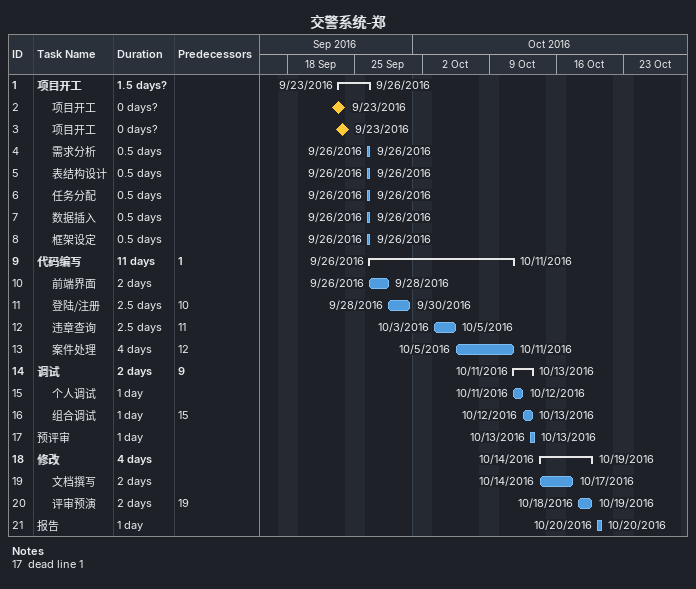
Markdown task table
交警系统-郑

| ID | Level | Task | Duration | Start | Finish | Predecessors |
|---|---|---|---|---|---|---|
| 1 | 1 | **项目开工** | 1.5d? | 2016-09-23 | 2016-09-26 |  |
| 2 | 2 | 项目开工 | 0d? | 2016-09-23 | 2016-09-23 |  |
| 3 | 2 | 项目开工 | 0d? | 2016-09-23 | 2016-09-23 |  |
| 4 | 2 | 需求分析 | 0.5d | 2016-09-26 | 2016-09-26 |  |
| 5 | 2 | 表结构设计 | 0.5d | 2016-09-26 | 2016-09-26 |  |
| 6 | 2 | 任务分配 | 0.5d | 2016-09-26 | 2016-09-26 |  |
| 7 | 2 | 数据插入 | 0.5d | 2016-09-26 | 2016-09-26 |  |
| 8 | 2 | 框架设定 | 0.5d | 2016-09-26 | 2016-09-26 |  |
| 9 | 1 | **代码编写** | 11d | 2016-09-26 | 2016-10-11 | 1 |
| 10 | 2 | 前端界面 | 2d | 2016-09-26 | 2016-09-28 |  |
| 11 | 2 | 登陆/注册 | 2.5d | 2016-09-28 | 2016-09-30 | 10 |
| 12 | 2 | 违章查询 | 2.5d | 2016-10-03 | 2016-10-05 | 11 |
| 13 | 2 | 案件处理 | 4d | 2016-10-05 | 2016-10-11 | 12 |
| 14 | 1 | **调试** | 2d | 2016-10-11 | 2016-10-13 | 9 |
| 15 | 2 | 个人调试 | 1d | 2016-10-11 | 2016-10-12 |  |
| 16 | 2 | 组合调试 | 1d | 2016-10-12 | 2016-10-13 | 15 |
| 17 | 1 | 预评审 | 1d | 2016-10-13 | 2016-10-13 |  |
| 18 | 1 | **修改** | 4d | 2016-10-14 | 2016-10-19 |  |
| 19 | 2 | 文档撰写 | 2d | 2016-10-14 | 2016-10-17 |  |
| 20 | 2 | 评审预演 | 2d | 2016-10-18 | 2016-10-19 | 19 |
| 21 | 1 | 报告 | 1d | 2016-10-20 | 2016-10-20 |  |

Notes
- 17: dead line 1
